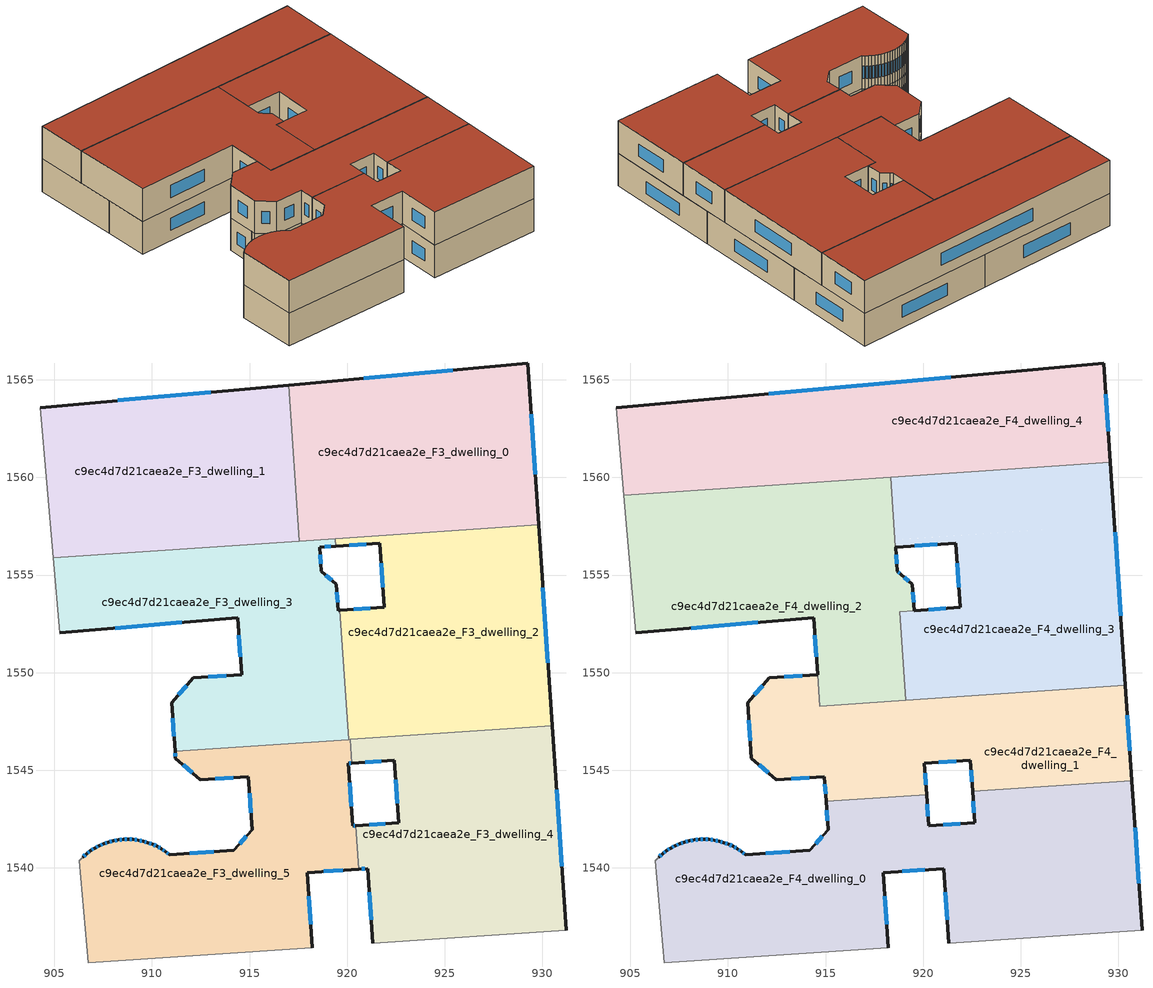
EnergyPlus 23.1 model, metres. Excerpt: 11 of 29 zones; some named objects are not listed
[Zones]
c9ec4d7d21caea2e_F3_dwelling_0
 floor to c9ec4d7d21caea2e_F2_dwelling_0 (EU_floor_Construction): 929.25,1565.85 929.81,1557.57 917.55,1556.74 917.01,1564.74 z9
 wall outside (EU_wall_Construction): 929.81,1557.57 929.25,1565.85 917.01,1564.74 z9:12
 wall to c9ec4d7d21caea2e_F3_dwelling_1 (EU_wall_Construction): 917.01,1564.74 917.55,1556.74 z9:12
 wall to c9ec4d7d21caea2e_F3_dwelling_2 (EU_wall_Construction): 919.38,1556.86 929.81,1557.57 z9:12
 wall to c9ec4d7d21caea2e_F3_dwelling_3 (EU_wall_Construction): 917.55,1556.74 919.38,1556.86 z9:12
 window (EU_Window_Construction): 925.41,1565.5 920.85,1565.09 / 929.64,1560.16 929.43,1563.25 z9.94:11.06
 ceiling adiabatic (EU_roof_Construction): 929.59,1560.77 929.25,1565.85 917.01,1564.74 917.34,1559.94 z12
c9ec4d7d21caea2e_F3_dwelling_1
 floor to c9ec4d7d21caea2e_F2_dwelling_1 (EU_floor_Construction): 917.01,1564.74 917.55,1556.74 904.93,1555.88 904.26,1563.59 z9
 wall outside (EU_wall_Construction): 917.01,1564.74 904.26,1563.59 z9:12
 wall adiabatic (EU_wall_Construction): 904.26,1563.59 904.93,1555.88 z9:12
 wall to c9ec4d7d21caea2e_F3_dwelling_3 (EU_wall_Construction): 904.93,1555.88 917.55,1556.74 z9:12
 window (EU_Window_Construction): 913.01,1564.38 908.26,1563.95 z9.94:11.06
c9ec4d7d21caea2e_F3_dwelling_2
 floor to c9ec4d7d21caea2e_F2_dwelling_2 (EU_floor_Construction): 929.81,1557.57 930.51,1547.28 920.08,1546.57 919.63,1553.19 921.9,1553.34 921.68,1556.64 919.41,1556.49 919.38,1556.86 z9
 wall outside (EU_wall_Construction): 919.41,1556.49 921.68,1556.64 921.9,1553.34 919.63,1553.19 / 930.51,1547.28 929.81,1557.57 z9:12
 wall to c9ec4d7d21caea2e_F3_dwelling_3 (EU_wall_Construction): 919.63,1553.19 920.08,1546.57 / 919.38,1556.86 919.41,1556.49 z9:12
 wall to c9ec4d7d21caea2e_F3_dwelling_4 (EU_wall_Construction): 920.15,1546.58 930.51,1547.28 z9:12
 wall to c9ec4d7d21caea2e_F3_dwelling_5 (EU_wall_Construction): 920.08,1546.57 920.15,1546.58 z9:12
 window (EU_Window_Construction): 921.19,1553.29 920.34,1553.24 / 921.75,1555.61 921.83,1554.38 / 920.12,1556.54 920.97,1556.59 / 930.29,1550.5 930.03,1554.34 z9.94:11.06
c9ec4d7d21caea2e_F3_dwelling_3
 floor to c9ec4d7d21caea2e_F2_dwelling_3 (EU_floor_Construction): 919.38,1556.86 919.41,1556.49 918.58,1556.43 918.67,1555.2 919.45,1554.53 919.54,1553.18 919.63,1553.19 920.08,1546.57 911.18,1545.97 911,1548.46 912.12,1549.73 914.59,1549.9 914.4,1552.82 905.26,1552.03 904.93,1555.88 z9
 wall outside (EU_wall_Construction): 905.26,1552.03 914.4,1552.82 914.59,1549.9 912.12,1549.73 911,1548.46 911.18,1545.97 / 919.63,1553.19 919.54,1553.18 919.45,1554.53 918.67,1555.2 918.58,1556.43 919.41,1556.49 z9:12
 wall adiabatic (EU_wall_Construction): 904.93,1555.88 905.26,1552.03 z9:12
 wall to c9ec4d7d21caea2e_F3_dwelling_5 (EU_wall_Construction): 911.18,1545.97 920.08,1546.57 z9:12
 window (EU_Window_Construction): 908.13,1552.28 911.53,1552.58 / 918.84,1556.45 919.15,1556.47 / 918.64,1555.59 918.61,1556.05 / 919.2,1554.74 918.91,1554.99 / 919.51,1553.61 919.48,1554.11 / 911.06,1547.67 911.12,1546.75 / 911.77,1549.33 911.35,1548.86 / 913.82,1549.85 912.9,1549.79 / 914.46,1551.91 914.53,1550.81 z9.94:11.06
c9ec4d7d21caea2e_F3_dwelling_4
 floor to c9ec4d7d21caea2e_F2_dwelling_4 (EU_floor_Construction): 930.51,1547.28 931.21,1536.79 921.31,1536.13 921.05,1539.96 920.6,1539.93 920.45,1542.16 922.64,1542.31 922.42,1545.51 920.23,1545.36 920.15,1546.58 z9
 wall outside (EU_wall_Construction): 920.23,1545.36 922.42,1545.51 922.64,1542.31 920.45,1542.16 / 931.21,1536.79 930.51,1547.28 / 920.6,1539.93 921.05,1539.96 921.31,1536.13 z9:12
 wall to c9ec4d7d21caea2e_F3_dwelling_5 (EU_wall_Construction): 920.15,1546.58 920.23,1545.36 / 920.45,1542.16 920.6,1539.93 z9:12
 wall adiabatic (EU_wall_Construction): 921.31,1536.13 931.21,1536.79 z9:12
 window (EU_Window_Construction): 922.49,1544.51 922.57,1543.31 / 920.92,1545.41 921.74,1545.47 / 930.99,1540.08 930.73,1543.99 / 921.13,1538.76 921.23,1537.33 / 920.74,1539.94 920.91,1539.95 / 921.95,1542.26 921.14,1542.21 z9.94:11.06
c9ec4d7d21caea2e_F3_dwelling_5
 floor to c9ec4d7d21caea2e_F2_dwelling_5 (EU_floor_Construction): 920.15,1546.58 920.23,1545.36 920.07,1545.35 920.28,1542.15 920.45,1542.16 920.6,1539.93 917.96,1539.76 918.22,1535.91 906.73,1535.14 906.28,1540.36 906.45,1540.55 906.65,1540.72 906.85,1540.87 907.06,1541.01 907.29,1541.13 907.53,1541.22 907.77,1541.31 908.02,1541.38 908.27,1541.43 908.53,1541.45 908.79,1541.46 909.04,1541.45 909.3,1541.42 909.55,1541.36 909.79,1541.29 910.03,1541.21 910.26,1541.1 910.48,1540.98 910.7,1540.83 910.9,1540.67 914.19,1540.9 915.13,1541.96 914.94,1544.67 912.47,1544.51 911.2,1545.62 911.18,1545.97 z9
 wall outside (EU_wall_Construction): 911.18,1545.97 911.2,1545.62 912.47,1544.51 914.94,1544.67 915.13,1541.96 914.19,1540.9 910.9,1540.67 910.7,1540.83 910.48,1540.98 910.26,1541.1 910.03,1541.21 909.79,1541.29 909.55,1541.36 909.3,1541.42 909.04,1541.45 908.79,1541.46 908.53,1541.45 908.27,1541.43 908.02,1541.38 907.77,1541.31 907.53,1541.22 907.29,1541.13 907.06,1541.01 906.85,1540.87 906.65,1540.72 906.45,1540.55 / 920.45,1542.16 920.28,1542.15 920.07,1545.35 920.23,1545.36 / 918.22,1535.91 917.96,1539.76 920.6,1539.93 z9:12
 wall adiabatic (EU_wall_Construction): 906.45,1540.55 906.28,1540.36 906.73,1535.14 918.22,1535.91 z9:12
 window (EU_Window_Construction): 906.59,1540.67 906.51,1540.6 / 906.78,1540.83 906.71,1540.77 / 907,1540.96 906.92,1540.92 / 907.22,1541.09 907.14,1541.05 / 907.46,1541.2 907.37,1541.16 / 907.69,1541.28 907.6,1541.25 / 907.94,1541.36 907.85,1541.33 / 908.19,1541.41 908.1,1541.4 / 908.44,1541.45 908.35,1541.44 / 908.7,1541.46 908.61,1541.45 / 908.96,1541.45 908.86,1541.46 / 909.22,1541.43 909.12,1541.44 / 909.47,1541.38 909.38,1541.4 / 909.71,1541.31 909.62,1541.34 / 909.95,1541.24 909.86,1541.27 / 910.19,1541.14 910.1,1541.18 / 910.41,1541.02 910.33,1541.06 / 910.63,1540.88 910.55,1540.93 / 910.84,1540.72 910.76,1540.78 / 913.16,1540.83 911.93,1540.75 / 914.83,1541.63 914.49,1541.23 / 915,1543.82 915.07,1542.81 / 913.25,1544.56 914.17,1544.62 / 911.6,1545.27 912.08,1544.86 / 911.19,1545.86 911.2,1545.73 / 920.12,1545.36 920.18,1545.36 / 920.22,1543.15 920.13,1544.35 / 920.4,1542.15 920.34,1542.15 / 918.79,1539.81 919.77,1539.88 / 918.14,1537.12 918.05,1538.55 z9.94:11.06
c9ec4d7d21caea2e_F4_dwelling_0
 floor to c9ec4d7d21caea2e_F3_dwelling_5 (EU_floor_Construction): 920.18,1543.75 920.28,1542.15 920.45,1542.16 920.6,1539.93 917.96,1539.76 918.22,1535.91 906.73,1535.14 906.28,1540.36 906.45,1540.55 906.65,1540.72 906.85,1540.87 907.06,1541.01 907.29,1541.13 907.53,1541.22 907.77,1541.31 908.02,1541.38 908.27,1541.43 908.53,1541.45 908.79,1541.46 909.04,1541.45 909.3,1541.42 909.55,1541.36 909.79,1541.29 910.03,1541.21 910.26,1541.1 910.48,1540.98 910.7,1540.83 910.9,1540.67 914.19,1540.9 915.13,1541.96 915.03,1543.4 z12
 floor to c9ec4d7d21caea2e_F3_dwelling_4 (EU_floor_Construction): 930.7,1544.46 931.21,1536.79 921.31,1536.13 921.05,1539.96 920.6,1539.93 920.45,1542.16 922.64,1542.31 922.53,1543.91 z12
 wall outside (EU_wall_Construction): 915.03,1543.4 915.13,1541.96 914.19,1540.9 910.9,1540.67 910.7,1540.83 910.48,1540.98 910.26,1541.1 910.03,1541.21 909.79,1541.29 909.55,1541.36 909.3,1541.42 909.04,1541.45 908.79,1541.46 908.53,1541.45 908.27,1541.43 908.02,1541.38 907.77,1541.31 907.53,1541.22 907.29,1541.13 907.06,1541.01 906.85,1540.87 906.65,1540.72 906.45,1540.55 / 922.53,1543.91 922.64,1542.31 920.28,1542.15 920.18,1543.75 / 931.21,1536.79 930.7,1544.46 / 918.22,1535.91 917.96,1539.76 921.05,1539.96 921.31,1536.13 z12:15
 wall adiabatic (EU_wall_Construction): 906.45,1540.55 906.28,1540.36 906.73,1535.14 918.22,1535.91 / 921.31,1536.13 931.21,1536.79 z12:15
 wall to c9ec4d7d21caea2e_F4_dwelling_1 (EU_wall_Construction): 920.18,1543.75 915.03,1543.4 / 930.7,1544.46 922.53,1543.91 z12:15
 window (EU_Window_Construction): 906.59,1540.67 906.51,1540.6 / 906.78,1540.83 906.71,1540.77 / 907,1540.96 906.92,1540.92 / 907.22,1541.09 907.14,1541.05 / 907.46,1541.2 907.37,1541.16 / 907.69,1541.28 907.6,1541.25 / 907.94,1541.36 907.85,1541.33 / 908.19,1541.41 908.1,1541.4 / 908.44,1541.45 908.35,1541.44 / 908.7,1541.46 908.61,1541.45 / 908.96,1541.45 908.86,1541.46 / 909.22,1541.43 909.12,1541.44 / 909.47,1541.38 909.38,1541.4 / 909.71,1541.31 909.62,1541.34 / 909.95,1541.24 909.86,1541.27 / 910.19,1541.14 910.1,1541.18 / 910.41,1541.02 910.33,1541.06 / 910.63,1540.88 910.55,1540.93 / 910.84,1540.72 910.76,1540.78 / 913.16,1540.83 911.93,1540.75 / 914.83,1541.63 914.49,1541.23 / 915.06,1542.95 915.1,1542.41 / 920.25,1542.65 920.21,1543.25 / 921.9,1542.26 921.02,1542.2 / 922.57,1543.41 922.61,1542.81 / 931.05,1539.2 930.86,1542.06 / 921.13,1538.76 921.23,1537.33 / 918.93,1539.82 920.08,1539.9 / 918.14,1537.12 918.05,1538.55 z12.94:14.06
 roof outside (EU_roof_Construction): 931.21,1536.79 930.7,1544.46 922.53,1543.91 922.64,1542.31 920.28,1542.15 920.18,1543.75 915.03,1543.4 915.13,1541.96 914.19,1540.9 910.9,1540.67 910.7,1540.83 910.48,1540.98 910.26,1541.1 910.03,1541.21 909.79,1541.29 909.55,1541.36 909.3,1541.42 909.04,1541.45 908.79,1541.46 908.53,1541.45 908.27,1541.43 908.02,1541.38 907.77,1541.31 907.53,1541.22 907.29,1541.13 907.06,1541.01 906.85,1540.87 906.65,1540.72 906.45,1540.55 906.28,1540.36 906.73,1535.14 918.22,1535.91 917.96,1539.76 921.05,1539.96 921.31,1536.13 z15
c9ec4d7d21caea2e_F4_dwelling_1
 floor to c9ec4d7d21caea2e_F3_dwelling_4 (EU_floor_Construction): 930.51,1547.28 930.7,1544.46 922.53,1543.91 922.42,1545.51 920.23,1545.36 920.15,1546.58 z12
 floor to c9ec4d7d21caea2e_F3_dwelling_5 (EU_floor_Construction): 920.15,1546.58 920.23,1545.36 920.07,1545.35 920.18,1543.75 915.03,1543.4 914.94,1544.67 912.47,1544.51 911.2,1545.62 911.18,1545.97 z12
 floor to c9ec4d7d21caea2e_F3_dwelling_2 (EU_floor_Construction): 930.37,1549.34 930.51,1547.28 920.08,1546.57 919.94,1548.64 z12
 floor to c9ec4d7d21caea2e_F3_dwelling_3 (EU_floor_Construction): 919.94,1548.64 920.08,1546.57 911.18,1545.97 911,1548.46 912.12,1549.73 914.59,1549.9 914.69,1548.28 z12
 wall outside (EU_wall_Construction): 914.59,1549.9 912.12,1549.73 911,1548.46 911.2,1545.62 912.47,1544.51 914.94,1544.67 915.03,1543.4 / 930.7,1544.46 930.37,1549.34 / 920.18,1543.75 920.07,1545.35 922.42,1545.51 922.53,1543.91 z12:15
 wall to c9ec4d7d21caea2e_F4_dwelling_2 (EU_wall_Construction): 914.69,1548.28 914.59,1549.9 / 919.11,1548.58 914.7,1548.28 z12:15
 wall to c9ec4d7d21caea2e_F4_dwelling_3 (EU_wall_Construction): 930.37,1549.34 919.11,1548.58 z12:15
 window (EU_Window_Construction): 911.77,1549.33 911.35,1548.86 / 913.82,1549.85 912.9,1549.79 / 930.59,1545.99 930.47,1547.81 / 922.46,1545.01 922.5,1544.41 / 920.81,1545.4 921.69,1545.46 / 920.14,1544.25 920.1,1544.85 / 914.97,1544.27 915,1543.8 / 913.25,1544.56 914.17,1544.62 / 911.6,1545.27 912.08,1544.86 / 911.07,1547.57 911.14,1546.51 z12.94:14.06
 roof outside (EU_roof_Construction): 930.7,1544.46 930.37,1549.34 914.69,1548.28 914.59,1549.9 912.12,1549.73 911,1548.46 911.2,1545.62 912.47,1544.51 914.94,1544.67 915.03,1543.4 920.18,1543.75 920.07,1545.35 922.42,1545.51 922.53,1543.91 z15
c9ec4d7d21caea2e_F4_dwelling_2
 floor to c9ec4d7d21caea2e_F3_dwelling_1 (EU_floor_Construction): 917.34,1559.94 917.55,1556.74 904.93,1555.88 904.65,1559.08 z12
 floor to c9ec4d7d21caea2e_F3_dwelling_3 (EU_floor_Construction): 918.55,1556.8 918.57,1556.43 918.58,1556.43 918.67,1555.2 918.85,1555.04 919.45,1554.53 919.54,1553.18 918.8,1553.13 919.11,1548.58 914.7,1548.28 914.4,1552.82 905.26,1552.03 904.93,1555.88 z12
 floor to c9ec4d7d21caea2e_F3_dwelling_0 (EU_floor_Construction): 918.33,1560.01 918.55,1556.8 917.55,1556.74 917.34,1559.94 z12
 wall outside (EU_wall_Construction): 905.26,1552.03 914.4,1552.82 914.59,1549.9 / 919.54,1553.18 919.45,1554.53 918.85,1555.04 918.67,1555.2 918.58,1556.43 918.57,1556.43 z12:15
 wall adiabatic (EU_wall_Construction): 904.65,1559.08 905.26,1552.03 z12:15
 wall to c9ec4d7d21caea2e_F4_dwelling_3 (EU_wall_Construction): 918.57,1556.44 918.33,1560.01 / 919.11,1548.58 918.8,1553.13 919.54,1553.18 z12:15
 wall to c9ec4d7d21caea2e_F4_dwelling_4 (EU_wall_Construction): 918.33,1560.01 904.65,1559.08 z12:15
 window (EU_Window_Construction): 908.13,1552.28 911.53,1552.58 / 918.64,1555.59 918.61,1556.05 / 918.8,1555.09 918.72,1555.15 / 919.26,1554.69 919.04,1554.88 / 919.51,1553.61 919.48,1554.11 / 914.46,1551.91 914.53,1550.81 z12.94:14.06
 roof outside (EU_roof_Construction): 919.11,1548.58 918.8,1553.13 919.54,1553.18 919.45,1554.53 918.85,1555.04 918.67,1555.2 918.58,1556.43 918.57,1556.43 918.33,1560.01 904.65,1559.08 905.26,1552.03 914.4,1552.82 914.69,1548.28 z15
c9ec4d7d21caea2e_F4_dwelling_3
 floor to c9ec4d7d21caea2e_F3_dwelling_2 (EU_floor_Construction): 929.81,1557.57 930.37,1549.34 919.94,1548.64 919.63,1553.19 921.9,1553.34 921.68,1556.64 919.41,1556.49 919.38,1556.86 z12
 floor to c9ec4d7d21caea2e_F3_dwelling_0 (EU_floor_Construction): 929.59,1560.77 929.81,1557.57 918.55,1556.8 918.33,1560.01 z12
 floor to c9ec4d7d21caea2e_F3_dwelling_3 (EU_floor_Construction): 919.63,1553.19 919.94,1548.64 919.11,1548.58 918.8,1553.13 919.54,1553.18 z12; 919.38,1556.86 919.41,1556.49 918.59,1556.44 918.57,1556.44 918.55,1556.8 z12
 wall outside (EU_wall_Construction): 918.59,1556.43 921.68,1556.64 921.9,1553.34 919.55,1553.18 / 918.58,1556.43 918.57,1556.44 / 930.37,1549.34 929.59,1560.77 z12:15
 wall to c9ec4d7d21caea2e_F4_dwelling_4 (EU_wall_Construction): 929.59,1560.77 918.33,1560.01 z12:15
 window (EU_Window_Construction): 921.16,1553.29 920.28,1553.23 / 921.75,1555.61 921.83,1554.38 / 919.56,1556.5 920.71,1556.58 / 930.12,1552.93 929.84,1557.19 z12.94:14.06
 roof outside (EU_roof_Construction): 930.37,1549.34 929.59,1560.77 918.33,1560.01 918.57,1556.44 918.58,1556.43 921.68,1556.64 921.9,1553.34 918.8,1553.13 919.11,1548.58 z15
c9ec4d7d21caea2e_F4_dwelling_4
 floor to c9ec4d7d21caea2e_F3_dwelling_1 (EU_floor_Construction): 917.01,1564.74 917.34,1559.94 904.65,1559.08 904.26,1563.59 z12
 floor adiabatic (EU_floor_Construction): 929.25,1565.85 929.59,1560.77 917.34,1559.94 917.01,1564.74 z12
 wall outside (EU_wall_Construction): 929.59,1560.77 929.25,1565.85 904.26,1563.59 z12:15
 wall adiabatic (EU_wall_Construction): 904.26,1563.59 904.65,1559.08 z12:15
 window (EU_Window_Construction): 929.49,1562.36 929.36,1564.26 / 921.42,1565.14 912.1,1564.29 z12.94:14.06
 roof outside (EU_roof_Construction): 929.59,1560.77 929.25,1565.85 904.26,1563.59 904.65,1559.08 z15
[Building]
EU S2 Campaign: North Axis=0; Terrain=City; Solar Distribution=FullExterior
[Site:Location]
Vienna: Latitude=48; Longitude=16.5; Time Zone=1; Elevation=183
[SizingPeriod:WeatherFileDays]
AnnualSizingPeriod: Begin Month=1; Begin Day of Month=1; End Month=12; End Day of Month=31; Day of Week for Start Day=Monday; Use Weather File Daylight Saving Period=No; Use Weather File Rain and Snow Indicators=No
[MATERIAL]
EU_InternalMass_Material: Roughness=MediumRough; Thickness=0.1; Conductivity=1; Density=1800; Specific Heat=900; Thermal Absorptance=0.9; Solar Absorptance=0.7; Visible Absorptance=0.7
[MATERIAL:NOMASS] Roughness=MediumRough; Thermal Absorptance=0.9; Solar Absorptance=0.7; Visible Absorptance=0.7
Name | Thermal Resistance
EU_wall_NoMass | 0.914258
EU_roof_NoMass | 0.954009
EU_floor_NoMass | 1.09711
[WINDOWMATERIAL:SIMPLEGLAZINGSYSTEM]
EU_Window_SimpleGlazing: UFactor=2.09642; Solar Heat Gain Coefficient=0.65; Visible Transmittance=0.65
[CONSTRUCTION]
EU_wall_Construction: EU_wall_NoMass
EU_roof_Construction: EU_roof_NoMass
EU_floor_Construction: EU_floor_NoMass
EU_Window_Construction: EU_Window_SimpleGlazing
EU_InternalMass_Construction: EU_InternalMass_Material
[ZONE] Type=1; Multiplier=1; Ceiling Height=autocalculate; Floor Area=autocalculate; Part of Total Floor Area=Yes
Name | Volume
c9ec4d7d21caea2e_F3_dwelling_0 | 300.757
c9ec4d7d21caea2e_F4_dwelling_0 | 465.243
c9ec4d7d21caea2e_F3_dwelling_1 | 300.792
c9ec4d7d21caea2e_F4_dwelling_1 | 272.352
c9ec4d7d21caea2e_F3_dwelling_2 | 300.795
c9ec4d7d21caea2e_F4_dwelling_2 | 349.014
c9ec4d7d21caea2e_F3_dwelling_3 | 300.773
c9ec4d7d21caea2e_F4_dwelling_3 | 357.103
c9ec4d7d21caea2e_F3_dwelling_4 | 300.786
c9ec4d7d21caea2e_F4_dwelling_4 | 360.939
c9ec4d7d21caea2e_F3_dwelling_5 | 300.785
[INTERNALMASS] Construction=EU_InternalMass_Construction
Name | Zone or ZoneList | Surface Area
c9ec4d7d21caea2e_F3_dwelling_0_EU_InternalMass | c9ec4d7d21caea2e_F3_dwelling_0 | 100.252
c9ec4d7d21caea2e_F3_dwelling_1_EU_InternalMass | c9ec4d7d21caea2e_F3_dwelling_1 | 100.264
c9ec4d7d21caea2e_F3_dwelling_2_EU_InternalMass | c9ec4d7d21caea2e_F3_dwelling_2 | 100.265
c9ec4d7d21caea2e_F3_dwelling_3_EU_InternalMass | c9ec4d7d21caea2e_F3_dwelling_3 | 100.258
c9ec4d7d21caea2e_F3_dwelling_4_EU_InternalMass | c9ec4d7d21caea2e_F3_dwelling_4 | 100.262
c9ec4d7d21caea2e_F3_dwelling_5_EU_InternalMass | c9ec4d7d21caea2e_F3_dwelling_5 | 100.262
c9ec4d7d21caea2e_F4_dwelling_0_EU_InternalMass | c9ec4d7d21caea2e_F4_dwelling_0 | 155.081
c9ec4d7d21caea2e_F4_dwelling_1_EU_InternalMass | c9ec4d7d21caea2e_F4_dwelling_1 | 90.7845
c9ec4d7d21caea2e_F4_dwelling_2_EU_InternalMass | c9ec4d7d21caea2e_F4_dwelling_2 | 116.349
c9ec4d7d21caea2e_F4_dwelling_3_EU_InternalMass | c9ec4d7d21caea2e_F4_dwelling_3 | 119.04
c9ec4d7d21caea2e_F4_dwelling_4_EU_InternalMass | c9ec4d7d21caea2e_F4_dwelling_4 | 120.313
[OTHEREQUIPMENT] Fuel Type=Electricity; Design Level Calculation Method=Watts/Area; Power per Zone Floor Area=1; Fraction Latent=0; Fraction Radiant=0; Fraction Lost=0; Carbon Dioxide Generation Rate=0; EndUse Subcategory=EU_Step8_InternalGains
Name | Zone or ZoneList or Space or SpaceList | Schedule
EU_Step8_InternalGain_c9ec4d7d21caea2e_F3_dwelling_0_f000 | c9ec4d7d21caea2e_F3_dwelling_0 | EU_Step8_GainSchedule_c9ec4d7d21caea2e_F3_dwelling_0_f000
EU_Step8_InternalGain_c9ec4d7d21caea2e_F3_dwelling_1_f000 | c9ec4d7d21caea2e_F3_dwelling_1 | EU_Step8_GainSchedule_c9ec4d7d21caea2e_F3_dwelling_1_f000
EU_Step8_InternalGain_c9ec4d7d21caea2e_F3_dwelling_2_f000 | c9ec4d7d21caea2e_F3_dwelling_2 | EU_Step8_GainSchedule_c9ec4d7d21caea2e_F3_dwelling_2_f000
EU_Step8_InternalGain_c9ec4d7d21caea2e_F3_dwelling_3_f000 | c9ec4d7d21caea2e_F3_dwelling_3 | EU_Step8_GainSchedule_c9ec4d7d21caea2e_F3_dwelling_3_f000
EU_Step8_InternalGain_c9ec4d7d21caea2e_F3_dwelling_4_f000 | c9ec4d7d21caea2e_F3_dwelling_4 | EU_Step8_GainSchedule_c9ec4d7d21caea2e_F3_dwelling_4_f000
EU_Step8_InternalGain_c9ec4d7d21caea2e_F3_dwelling_5_f000 | c9ec4d7d21caea2e_F3_dwelling_5 | EU_Step8_GainSchedule_c9ec4d7d21caea2e_F3_dwelling_5_f000
EU_Step8_InternalGain_c9ec4d7d21caea2e_F4_dwelling_0_f000 | c9ec4d7d21caea2e_F4_dwelling_0 | EU_Step8_GainSchedule_c9ec4d7d21caea2e_F4_dwelling_0_f000
EU_Step8_InternalGain_c9ec4d7d21caea2e_F4_dwelling_1_f000 | c9ec4d7d21caea2e_F4_dwelling_1 | EU_Step8_GainSchedule_c9ec4d7d21caea2e_F4_dwelling_1_f000
EU_Step8_InternalGain_c9ec4d7d21caea2e_F4_dwelling_2_f000 | c9ec4d7d21caea2e_F4_dwelling_2 | EU_Step8_GainSchedule_c9ec4d7d21caea2e_F4_dwelling_2_f000
EU_Step8_InternalGain_c9ec4d7d21caea2e_F4_dwelling_3_f000 | c9ec4d7d21caea2e_F4_dwelling_3 | EU_Step8_GainSchedule_c9ec4d7d21caea2e_F4_dwelling_3_f000
EU_Step8_InternalGain_c9ec4d7d21caea2e_F4_dwelling_4_f000 | c9ec4d7d21caea2e_F4_dwelling_4 | EU_Step8_GainSchedule_c9ec4d7d21caea2e_F4_dwelling_4_f000
[ZONEVENTILATION:DESIGNFLOWRATE] Schedule=EU_AlwaysOn; Design Flow Rate Calculation Method=AirChanges/Hour; Air Changes per Hour=0.546891; Ventilation Type=Natural; Fan Pressure Rise=0; Fan Total Efficiency=1; Constant Term Coefficient=1; Temperature Term Coefficient=0; Velocity Term Coefficient=0; Velocity Squared Term Coefficient=0; Minimum Indoor Temperature=-100; Maximum Indoor Temperature=100; Delta Temperature=-100; Minimum Outdoor Temperature=-100; Maximum Outdoor Temperature=100; Maximum Wind Speed=40
Name | Zone or ZoneList or Space or SpaceList
EU_ConstantAir_c9ec4d7d21caea2e_F3_dwelling_0 | c9ec4d7d21caea2e_F3_dwelling_0
EU_ConstantAir_c9ec4d7d21caea2e_F3_dwelling_1 | c9ec4d7d21caea2e_F3_dwelling_1
EU_ConstantAir_c9ec4d7d21caea2e_F3_dwelling_2 | c9ec4d7d21caea2e_F3_dwelling_2
EU_ConstantAir_c9ec4d7d21caea2e_F3_dwelling_3 | c9ec4d7d21caea2e_F3_dwelling_3
EU_ConstantAir_c9ec4d7d21caea2e_F3_dwelling_4 | c9ec4d7d21caea2e_F3_dwelling_4
EU_ConstantAir_c9ec4d7d21caea2e_F3_dwelling_5 | c9ec4d7d21caea2e_F3_dwelling_5
EU_ConstantAir_c9ec4d7d21caea2e_F4_dwelling_0 | c9ec4d7d21caea2e_F4_dwelling_0
EU_ConstantAir_c9ec4d7d21caea2e_F4_dwelling_1 | c9ec4d7d21caea2e_F4_dwelling_1
EU_ConstantAir_c9ec4d7d21caea2e_F4_dwelling_2 | c9ec4d7d21caea2e_F4_dwelling_2
EU_ConstantAir_c9ec4d7d21caea2e_F4_dwelling_3 | c9ec4d7d21caea2e_F4_dwelling_3
EU_ConstantAir_c9ec4d7d21caea2e_F4_dwelling_4 | c9ec4d7d21caea2e_F4_dwelling_4
[HVACTEMPLATE:ZONE:IDEALLOADSAIRSYSTEM] System Availability Schedule=EU_AlwaysOn; Maximum Heating Supply Air Temperature=50; Minimum Cooling Supply Air Temperature=13; Maximum Heating Supply Air Humidity Ratio=0.0156; Minimum Cooling Supply Air Humidity Ratio=0.0077; Heating Limit=NoLimit; Cooling Limit=NoLimit; Heating Availability Schedule=EU_AlwaysOn; Cooling Availability Schedule=EU_CoolingOff; Dehumidification Control Type=ConstantSensibleHeatRatio; Cooling Sensible Heat Ratio=0.7; Dehumidification Setpoint=60; Humidification Control Type=None; Humidification Setpoint=30; Outdoor Air Method=None; Outdoor Air Flow Rate per Person=0.00944; Outdoor Air Flow Rate per Zone Floor Area=0; Outdoor Air Flow Rate per Zone=0; Demand Controlled Ventilation Type=None; Outdoor Air Economizer Type=NoEconomizer; Heat Recovery Type=None; Sensible Heat Recovery Effectiveness=0.7; Latent Heat Recovery Effectiveness=0.65
Name | Template Thermostat
c9ec4d7d21caea2e_F3_dwelling_0 | EU_HeatOnly_c9ec4d7d21caea2e_F3_dwelling_0
c9ec4d7d21caea2e_F3_dwelling_1 | EU_HeatOnly_c9ec4d7d21caea2e_F3_dwelling_1
c9ec4d7d21caea2e_F3_dwelling_2 | EU_HeatOnly_c9ec4d7d21caea2e_F3_dwelling_2
c9ec4d7d21caea2e_F3_dwelling_3 | EU_HeatOnly_c9ec4d7d21caea2e_F3_dwelling_3
c9ec4d7d21caea2e_F3_dwelling_4 | EU_HeatOnly_c9ec4d7d21caea2e_F3_dwelling_4
c9ec4d7d21caea2e_F3_dwelling_5 | EU_HeatOnly_c9ec4d7d21caea2e_F3_dwelling_5
c9ec4d7d21caea2e_F4_dwelling_0 | EU_HeatOnly_c9ec4d7d21caea2e_F4_dwelling_0
c9ec4d7d21caea2e_F4_dwelling_1 | EU_HeatOnly_c9ec4d7d21caea2e_F4_dwelling_1
c9ec4d7d21caea2e_F4_dwelling_2 | EU_HeatOnly_c9ec4d7d21caea2e_F4_dwelling_2
c9ec4d7d21caea2e_F4_dwelling_3 | EU_HeatOnly_c9ec4d7d21caea2e_F4_dwelling_3
c9ec4d7d21caea2e_F4_dwelling_4 | EU_HeatOnly_c9ec4d7d21caea2e_F4_dwelling_4
[SIZING:ZONE] Zone Cooling Design Supply Air Temperature Input Method=SupplyAirTemperature; Zone Cooling Design Supply Air Temperature=13; Zone Heating Design Supply Air Temperature Input Method=SupplyAirTemperature; Zone Heating Design Supply Air Temperature=50; Zone Cooling Design Supply Air Humidity Ratio=0.008; Zone Heating Design Supply Air Humidity Ratio=0.008; Cooling Design Air Flow Method=DesignDay; Cooling Design Air Flow Rate=0; Cooling Minimum Air Flow per Zone Floor Area=0.000762; Cooling Minimum Air Flow=0; Cooling Minimum Air Flow Fraction=0.2; Heating Design Air Flow Method=DesignDay; Heating Design Air Flow Rate=0; Heating Maximum Air Flow per Zone Floor Area=0.002032; Heating Maximum Air Flow=0.141576; Heating Maximum Air Flow Fraction=0.3; Account for Dedicated Outdoor Air System=No; Dedicated Outdoor Air System Control Strategy=NeutralSupplyAir; Dedicated Outdoor Air Low Setpoint Temperature for Design=autosize; Dedicated Outdoor Air High Setpoint Temperature for Design=autosize; Zone Load Sizing Method=Sensible Load Only No Latent Load; Zone Latent Cooling Design Supply Air Humidity Ratio Input Method=HumidityRatioDifference; Zone Cooling Design Supply Air Humidity Ratio Difference=0.005; Zone Latent Heating Design Supply Air Humidity Ratio Input Method=HumidityRatioDifference; Zone Humidification Design Supply Air Humidity Ratio Difference=0.005
c9ec4d7d21caea2e_F3_dwelling_0; c9ec4d7d21caea2e_F3_dwelling_1; c9ec4d7d21caea2e_F3_dwelling_2; c9ec4d7d21caea2e_F3_dwelling_3; c9ec4d7d21caea2e_F3_dwelling_4; c9ec4d7d21caea2e_F3_dwelling_5; c9ec4d7d21caea2e_F4_dwelling_0; c9ec4d7d21caea2e_F4_dwelling_1; c9ec4d7d21caea2e_F4_dwelling_2; c9ec4d7d21caea2e_F4_dwelling_3; c9ec4d7d21caea2e_F4_dwelling_4
[SCHEDULE:CONSTANT]
Name | Hourly Value
EU_AlwaysOn | 1
EU_CoolingOff | 0
[SCHEDULE:FILE] Column Number=1; Rows to Skip at Top=0; Number of Hours of Data=8760; Column Separator=Comma; Interpolate to Timestep=No; Minutes per Item=60; Adjust Schedule for Daylight Savings=Yes
Name | File
EU_Step8_GainSchedule_c9ec4d7d21caea2e_F3_dwelling_0_f000 | ../../schedules/c9ec4d7d21caea2e/c9ec4d7d21caea2e_F3_dwelling_0_f000_gain.csv
EU_Step8_GainSchedule_c9ec4d7d21caea2e_F3_dwelling_1_f000 | ../../schedules/c9ec4d7d21caea2e/c9ec4d7d21caea2e_F3_dwelling_1_f000_gain.csv
EU_Step8_GainSchedule_c9ec4d7d21caea2e_F3_dwelling_2_f000 | ../../schedules/c9ec4d7d21caea2e/c9ec4d7d21caea2e_F3_dwelling_2_f000_gain.csv
EU_Step8_GainSchedule_c9ec4d7d21caea2e_F3_dwelling_3_f000 | ../../schedules/c9ec4d7d21caea2e/c9ec4d7d21caea2e_F3_dwelling_3_f000_gain.csv
EU_Step8_GainSchedule_c9ec4d7d21caea2e_F3_dwelling_4_f000 | ../../schedules/c9ec4d7d21caea2e/c9ec4d7d21caea2e_F3_dwelling_4_f000_gain.csv
EU_Step8_GainSchedule_c9ec4d7d21caea2e_F3_dwelling_5_f000 | ../../schedules/c9ec4d7d21caea2e/c9ec4d7d21caea2e_F3_dwelling_5_f000_gain.csv
EU_Step8_GainSchedule_c9ec4d7d21caea2e_F4_dwelling_0_f000 | ../../schedules/c9ec4d7d21caea2e/c9ec4d7d21caea2e_F4_dwelling_0_f000_gain.csv
EU_Step8_GainSchedule_c9ec4d7d21caea2e_F4_dwelling_1_f000 | ../../schedules/c9ec4d7d21caea2e/c9ec4d7d21caea2e_F4_dwelling_1_f000_gain.csv
EU_Step8_GainSchedule_c9ec4d7d21caea2e_F4_dwelling_2_f000 | ../../schedules/c9ec4d7d21caea2e/c9ec4d7d21caea2e_F4_dwelling_2_f000_gain.csv
EU_Step8_GainSchedule_c9ec4d7d21caea2e_F4_dwelling_3_f000 | ../../schedules/c9ec4d7d21caea2e/c9ec4d7d21caea2e_F4_dwelling_3_f000_gain.csv
EU_Step8_GainSchedule_c9ec4d7d21caea2e_F4_dwelling_4_f000 | ../../schedules/c9ec4d7d21caea2e/c9ec4d7d21caea2e_F4_dwelling_4_f000_gain.csv
